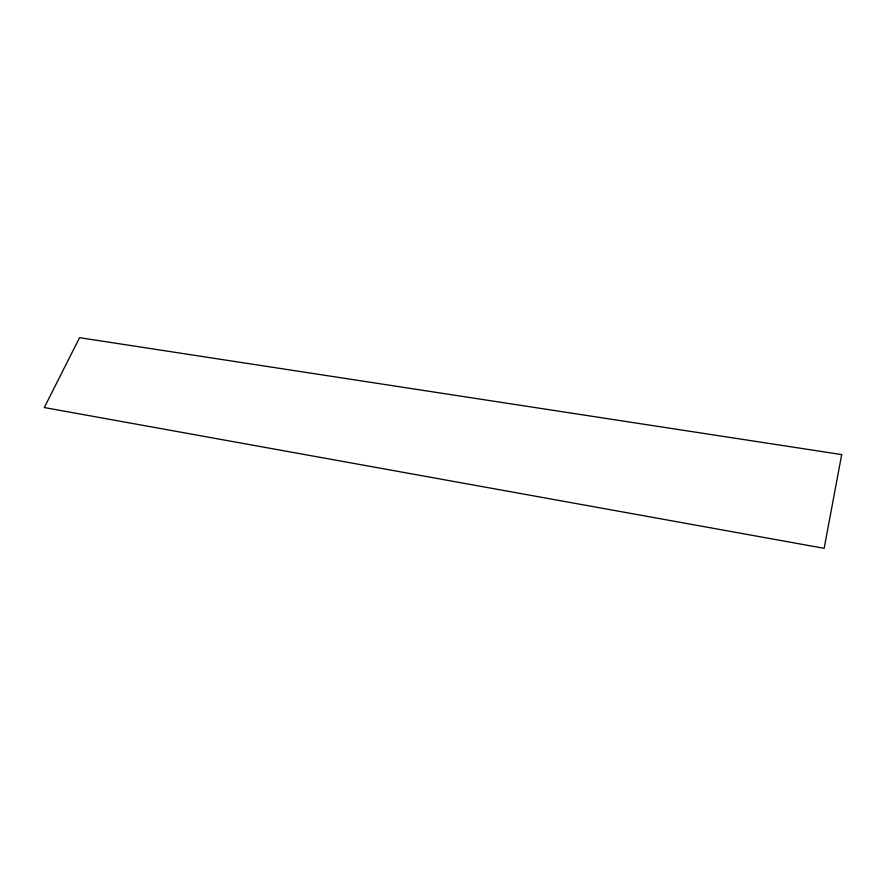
<?xml version="1.0" encoding="UTF-8"?>
<svg xmlns="http://www.w3.org/2000/svg" width="886" height="886" viewBox="0 0 886 886"><rect width="100%" height="100%" fill="white"/><g stroke="black" fill="none" stroke-linecap="round" stroke-linejoin="round"><path stroke-width="1.33" d="M841.7 454.584L824.146 548.323L44.3 407.549L79.552 337.677L841.7 454.584"/></g></svg>
